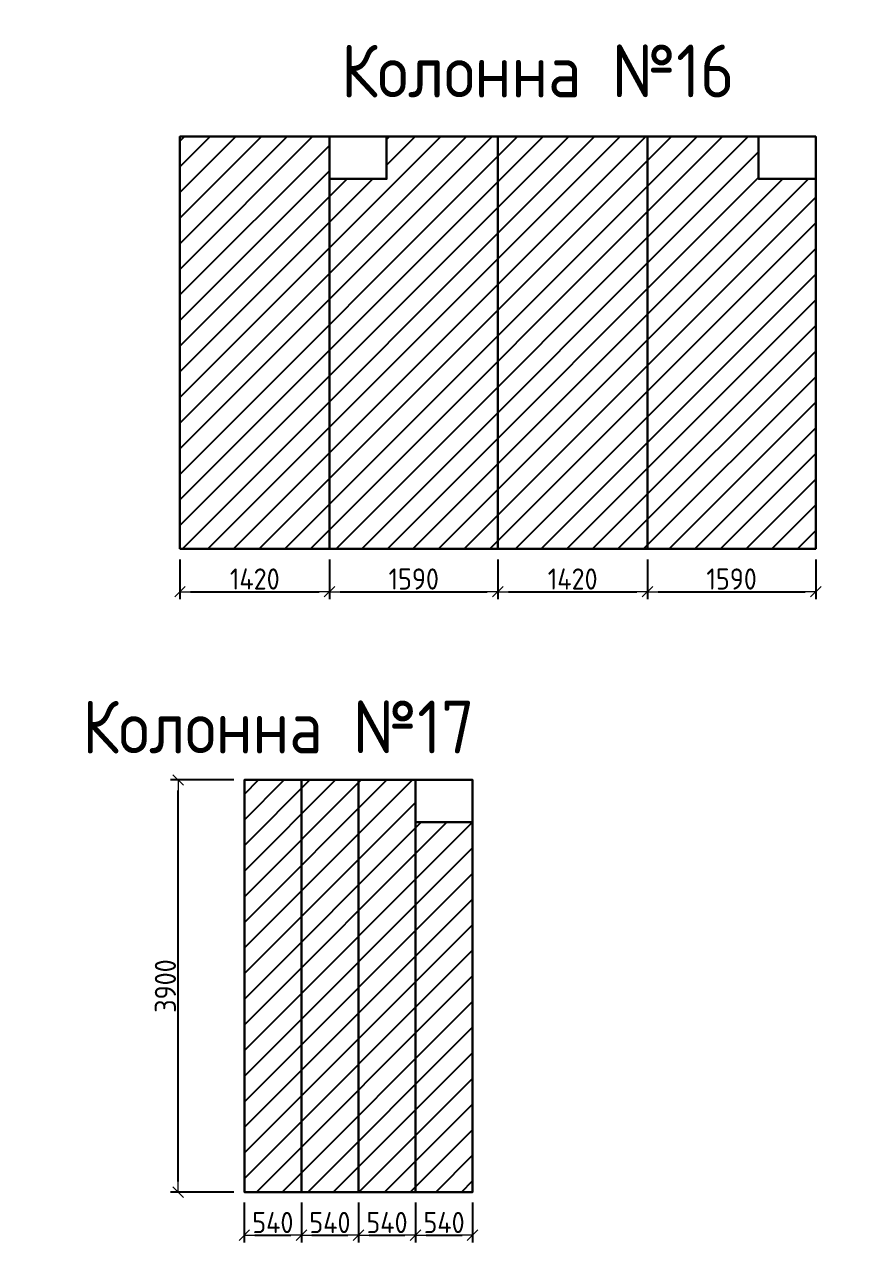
# Model space of a CAD drawing. Header units: millimetres. Extents: x 209 to 1046824, y -248937 to 510758.
# Drawn here: x 435707 to 443714, y 449063 to 460592 of the extents above; entities that cross this region are included whole.
import ezdxf

# ---------------------------------------------------------------- set-up
doc = ezdxf.new("R2010")
doc.units = ezdxf.units.MM
doc.layers.add('$AUDIT_BAD_LAYER1', color=7, linetype='Continuous')
for name, color, linetype, lineweight in [('Основные линии', 7, 'Continuous', 30), ('осново', 7, 'Continuous', 30), ('Размеры', 7, 'Continuous', 15)]:
    doc.layers.add(name, color=color, linetype=linetype, lineweight=lineweight)
doc.styles.add('СПДС', font='isocpeur.ttf', dxfattribs={"width": 0.9})
doc.dimstyles.new('Размера А3', dxfattribs={"dimtxt": 200, "dimasz": 100, "dimexe": 70, "dimexo": 100, "dimgap": 20, "dimtad": 1, "dimdec": 0, "dimrnd": 10, "dimzin": 0, "dimdsep": 46, "dimtxsty": 'СПДС', "dimblk": 'ARROWHEAD_6', "dimcen": 1, "dimclrd": 256, "dimclre": 256, "dimclrt": 256, "dimazin": 0, "dimtfac": 1, "dimtdec": 0, "dimtmove": 2, "dimatfit": 3, "dimfxl": 1, "dimtolj": 1, "dimtzin": 0, "dimarcsym": 0})

# ---------------------------------------------------------------- blocks, each defined once
blk = doc.blocks.new('ARROWHEAD_6')
at = {"color": 0, "linetype": 'Continuous'}
for p, q in [((0, 0), (-1, 0)), ((-0.5, -0.5), (0.5, 0.5))]:
    blk.add_line(p, q, dxfattribs=at)
blk = doc.blocks.new('*D1570')
at = {"layer": 'Defpoints', "color": 0, "lineweight": 30, "transparency": 16777216}
for p in [(437179, 455629), (438595, 455629), (438595, 455223)]:
    blk.add_point(p, dxfattribs=at)
at = {"layer": 'Размеры', "lineweight": -2, "transparency": 16777216}
for p, q in [((437179, 455529), (437179, 455153)), ((438595, 455529), (438595, 455153)), ((437279, 455223), (438495, 455223))]:
    blk.add_line(p, q, dxfattribs=at)
at = {"layer": 'Размеры', "lineweight": -2, "transparency": 16777216, "xscale": 100, "yscale": 100, "zscale": 100, "rotation": 180}
blk.add_blockref('ARROWHEAD_6', (437179, 455223), dxfattribs=at)
at = {"layer": 'Размеры', "lineweight": -2, "transparency": 16777216, "xscale": 100, "yscale": 100, "zscale": 100}
blk.add_blockref('ARROWHEAD_6', (438595, 455223), dxfattribs=at)
at = {"layer": 'Размеры', "transparency": 16777216, "insert": (437887, 455343), "char_height": 200, "attachment_point": 5, "style": 'СПДС'}
blk.add_mtext('\\A1;1420', dxfattribs=at)
blk = doc.blocks.new('*D1571')
at = {"layer": 'Defpoints', "color": 0, "lineweight": 30, "transparency": 16777216}
for p in [(438595, 455629), (440187, 455629), (440187, 455223)]:
    blk.add_point(p, dxfattribs=at)
at = {"layer": 'Размеры', "lineweight": -2, "transparency": 16777216}
for p, q in [((438595, 455529), (438595, 455153)), ((440187, 455529), (440187, 455153)), ((438695, 455223), (440087, 455223))]:
    blk.add_line(p, q, dxfattribs=at)
at = {"layer": 'Размеры', "lineweight": -2, "transparency": 16777216, "xscale": 100, "yscale": 100, "zscale": 100, "rotation": 180}
blk.add_blockref('ARROWHEAD_6', (438595, 455223), dxfattribs=at)
at = {"layer": 'Размеры', "lineweight": -2, "transparency": 16777216, "xscale": 100, "yscale": 100, "zscale": 100}
blk.add_blockref('ARROWHEAD_6', (440187, 455223), dxfattribs=at)
at = {"layer": 'Размеры', "transparency": 16777216, "insert": (439391, 455343), "char_height": 200, "attachment_point": 5, "style": 'СПДС'}
blk.add_mtext('\\A1;1590', dxfattribs=at)
blk = doc.blocks.new('*D1572')
at = {"layer": 'Defpoints', "color": 0, "lineweight": 30, "transparency": 16777216}
for p in [(440187, 455629), (441603, 455629), (441603, 455223)]:
    blk.add_point(p, dxfattribs=at)
at = {"layer": 'Размеры', "lineweight": -2, "transparency": 16777216}
for p, q in [((440187, 455529), (440187, 455153)), ((441603, 455529), (441603, 455153)), ((440287, 455223), (441503, 455223))]:
    blk.add_line(p, q, dxfattribs=at)
at = {"layer": 'Размеры', "lineweight": -2, "transparency": 16777216, "xscale": 100, "yscale": 100, "zscale": 100, "rotation": 180}
blk.add_blockref('ARROWHEAD_6', (440187, 455223), dxfattribs=at)
at = {"layer": 'Размеры', "lineweight": -2, "transparency": 16777216, "xscale": 100, "yscale": 100, "zscale": 100}
blk.add_blockref('ARROWHEAD_6', (441603, 455223), dxfattribs=at)
at = {"layer": 'Размеры', "transparency": 16777216, "insert": (440895, 455343), "char_height": 200, "attachment_point": 5, "style": 'СПДС'}
blk.add_mtext('\\A1;1420', dxfattribs=at)
blk = doc.blocks.new('*D1573')
at = {"layer": 'Defpoints', "color": 0, "lineweight": 30, "transparency": 16777216}
for p in [(441603, 455629), (443195, 455629), (443195, 455223)]:
    blk.add_point(p, dxfattribs=at)
at = {"layer": 'Размеры', "lineweight": -2, "transparency": 16777216}
for p, q in [((441603, 455529), (441603, 455153)), ((443195, 455529), (443195, 455153)), ((441703, 455223), (443095, 455223))]:
    blk.add_line(p, q, dxfattribs=at)
at = {"layer": 'Размеры', "lineweight": -2, "transparency": 16777216, "xscale": 100, "yscale": 100, "zscale": 100, "rotation": 180}
blk.add_blockref('ARROWHEAD_6', (441603, 455223), dxfattribs=at)
at = {"layer": 'Размеры', "lineweight": -2, "transparency": 16777216, "xscale": 100, "yscale": 100, "zscale": 100}
blk.add_blockref('ARROWHEAD_6', (443195, 455223), dxfattribs=at)
at = {"layer": 'Размеры', "transparency": 16777216, "insert": (442399, 455343), "char_height": 200, "attachment_point": 5, "style": 'СПДС'}
blk.add_mtext('\\A1;1590', dxfattribs=at)
blk = doc.blocks.new('*D1583')
at = {"layer": 'Defpoints', "color": 0, "lineweight": 30, "transparency": 16777216}
for p in [(437161, 453441), (437788, 453441), (437788, 449541)]:
    blk.add_point(p, dxfattribs=at)
at = {"layer": 'Размеры', "lineweight": -2, "transparency": 16777216}
for p, q in [((437688, 453441), (437091, 453441)), ((437161, 449641), (437161, 453341)), ((437688, 449541), (437091, 449541))]:
    blk.add_line(p, q, dxfattribs=at)
at = {"layer": 'Размеры', "lineweight": -2, "transparency": 16777216, "xscale": 100, "yscale": 100, "zscale": 100}
for p, rotation in [((437161, 453441), 90), ((437161, 449541), 270)]:
    blk.add_blockref('ARROWHEAD_6', p, dxfattribs=dict(at, rotation=rotation))
at = {"layer": 'Размеры', "transparency": 16777216, "insert": (437041, 451491), "char_height": 200, "attachment_point": 5, "rotation": 90, "style": 'СПДС'}
blk.add_mtext('\\A1;3900', dxfattribs=at)
blk = doc.blocks.new('*D1584')
at = {"layer": 'Defpoints', "color": 0, "lineweight": 30, "transparency": 16777216}
for p in [(437788, 449541), (438328, 449541), (438328, 449133)]:
    blk.add_point(p, dxfattribs=at)
at = {"layer": 'Размеры', "lineweight": -2, "transparency": 16777216}
for p, q in [((437788, 449441), (437788, 449063)), ((438328, 449441), (438328, 449063)), ((437888, 449133), (438228, 449133))]:
    blk.add_line(p, q, dxfattribs=at)
at = {"layer": 'Размеры', "lineweight": -2, "transparency": 16777216, "xscale": 100, "yscale": 100, "zscale": 100, "rotation": 180}
blk.add_blockref('ARROWHEAD_6', (437788, 449133), dxfattribs=at)
at = {"layer": 'Размеры', "lineweight": -2, "transparency": 16777216, "xscale": 100, "yscale": 100, "zscale": 100}
blk.add_blockref('ARROWHEAD_6', (438328, 449133), dxfattribs=at)
at = {"layer": 'Размеры', "transparency": 16777216, "insert": (438058, 449253), "char_height": 200, "attachment_point": 5, "style": 'СПДС'}
blk.add_mtext('\\A1;540', dxfattribs=at)
blk = doc.blocks.new('*D1580')
at = {"layer": 'Defpoints', "color": 0, "lineweight": 30, "transparency": 16777216}
for p in [(438868, 449541), (439408, 449541), (439408, 449133)]:
    blk.add_point(p, dxfattribs=at)
at = {"layer": 'Размеры', "lineweight": -2, "transparency": 16777216}
for p, q in [((438868, 449441), (438868, 449063)), ((439408, 449441), (439408, 449063)), ((438968, 449133), (439308, 449133))]:
    blk.add_line(p, q, dxfattribs=at)
at = {"layer": 'Размеры', "lineweight": -2, "transparency": 16777216, "xscale": 100, "yscale": 100, "zscale": 100, "rotation": 180}
blk.add_blockref('ARROWHEAD_6', (438868, 449133), dxfattribs=at)
at = {"layer": 'Размеры', "lineweight": -2, "transparency": 16777216, "xscale": 100, "yscale": 100, "zscale": 100}
blk.add_blockref('ARROWHEAD_6', (439408, 449133), dxfattribs=at)
at = {"layer": 'Размеры', "transparency": 16777216, "insert": (439138, 449253), "char_height": 200, "attachment_point": 5, "style": 'СПДС'}
blk.add_mtext('\\A1;540', dxfattribs=at)
blk = doc.blocks.new('*D1581')
at = {"layer": 'Defpoints', "color": 0, "lineweight": 30, "transparency": 16777216}
for p in [(438328, 449541), (438868, 449541), (438868, 449133)]:
    blk.add_point(p, dxfattribs=at)
at = {"layer": 'Размеры', "lineweight": -2, "transparency": 16777216}
for p, q in [((438328, 449441), (438328, 449063)), ((438868, 449441), (438868, 449063)), ((438428, 449133), (438768, 449133))]:
    blk.add_line(p, q, dxfattribs=at)
at = {"layer": 'Размеры', "lineweight": -2, "transparency": 16777216, "xscale": 100, "yscale": 100, "zscale": 100, "rotation": 180}
blk.add_blockref('ARROWHEAD_6', (438328, 449133), dxfattribs=at)
at = {"layer": 'Размеры', "lineweight": -2, "transparency": 16777216, "xscale": 100, "yscale": 100, "zscale": 100}
blk.add_blockref('ARROWHEAD_6', (438868, 449133), dxfattribs=at)
at = {"layer": 'Размеры', "transparency": 16777216, "insert": (438598, 449253), "char_height": 200, "attachment_point": 5, "style": 'СПДС'}
blk.add_mtext('\\A1;540', dxfattribs=at)
blk = doc.blocks.new('*D1582')
at = {"layer": 'Defpoints', "color": 0, "lineweight": 30, "transparency": 16777216}
for p in [(439408, 449541), (439948, 449541), (439948, 449133)]:
    blk.add_point(p, dxfattribs=at)
at = {"layer": 'Размеры', "lineweight": -2, "transparency": 16777216}
for p, q in [((439408, 449441), (439408, 449063)), ((439948, 449441), (439948, 449063)), ((439508, 449133), (439848, 449133))]:
    blk.add_line(p, q, dxfattribs=at)
at = {"layer": 'Размеры', "lineweight": -2, "transparency": 16777216, "xscale": 100, "yscale": 100, "zscale": 100, "rotation": 180}
blk.add_blockref('ARROWHEAD_6', (439408, 449133), dxfattribs=at)
at = {"layer": 'Размеры', "lineweight": -2, "transparency": 16777216, "xscale": 100, "yscale": 100, "zscale": 100}
blk.add_blockref('ARROWHEAD_6', (439948, 449133), dxfattribs=at)
at = {"layer": 'Размеры', "transparency": 16777216, "insert": (439678, 449253), "char_height": 200, "attachment_point": 5, "style": 'СПДС'}
blk.add_mtext('\\A1;540', dxfattribs=at)

msp = doc.modelspace()

# ---------------------------------------------------------------- hatches: boundary and pattern name
at = {"layer": '$AUDIT_BAD_LAYER1', "true_color": 0x139b48, "transparency": 33554559}
h = msp.add_hatch(dxfattribs=at)
h.set_pattern_fill('ANSI31', color=114, scale=54, style=0)
h.paths.add_polyline_path([(450222.9, 452905.3), (450222.9, 453305.3), (449494.9, 453305.3), (449494.9, 449405.3), (450222.9, 449405.3)])
h.paths.add_polyline_path([(450774.9, 452905.3), (450222.9, 452905.3), (450222.9, 449405.3), (450774.9, 449405.3)])
h.paths.add_polyline_path([(451502.9, 453305.3), (450774.9, 453305.3), (450774.9, 449405.3), (451502.9, 449405.3)])
h.paths.add_polyline_path([(452054.9, 452905.3), (451502.9, 452905.3), (451502.9, 449405.3), (452054.9, 449405.3)])
h.paths.add_polyline_path([(436763.8, 471275.2), (435706.7, 471275.2), (435706.7, 467375.2), (436763.8, 467375.2)])
h.paths.add_polyline_path([(439395.8, 471275.2), (438417.7, 471275.2), (438417.7, 470875.2), (438017.7, 470875.2), (438017.7, 471275.2), (436763.8, 471275.2), (436763.8, 467375.2), (439395.8, 467375.2)])
h.paths.add_polyline_path([(440452.9, 471275.2), (439395.8, 471275.2), (439395.8, 467375.2), (440452.9, 467375.2)])
h.paths.add_polyline_path([(443084.9, 471275.2), (440452.9, 471275.2), (440452.9, 467375.2), (443084.9, 467375.2)])
h.paths.add_polyline_path([(445947.5, 471267.8), (444717.5, 471267.8), (444717.5, 467367.8), (445947.5, 467367.8)])
h.paths.add_polyline_path([(449681.5, 471267.8), (449122.7, 471267.8), (449122.7, 470867.8), (448622.7, 470867.8), (448622.7, 471267.8), (446447.5, 471267.8), (446447.5, 470867.8), (445947.5, 470867.8), (445947.5, 467367.8), (449681.5, 467367.8)])
h.paths.add_polyline_path([(450911.5, 471267.8), (449681.5, 471267.8), (449681.5, 467367.8), (450911.5, 467367.8)])
h.paths.add_polyline_path([(454645.5, 471267.8), (450911.5, 471267.8), (450911.5, 467367.8), (454645.5, 467367.8)])
h.paths.add_polyline_path([(438478.5, 465157.8), (437750.5, 465157.8), (437750.5, 461257.8), (438478.5, 461257.8)])
h.paths.add_polyline_path([(439030.5, 464757.8), (438478.5, 464757.8), (438478.5, 461257.8), (439030.5, 461257.8)])
h.paths.add_polyline_path([(439758.5, 464757.8), (439758.5, 465157.8), (439030.5, 465157.8), (439030.5, 461257.8), (439758.5, 461257.8)])
h.paths.add_polyline_path([(440310.5, 464757.8), (439758.5, 464757.8), (439758.5, 461257.8), (440310.5, 461257.8)])
h.paths.add_polyline_path([(447545.8, 465266.1), (446441, 465266.1), (446441, 464770.3), (445644.7, 464770.3), (445644.7, 465266.1), (444665.8, 465266.1), (444665.8, 461366.1), (447545.8, 461366.1)])
h.paths.add_polyline_path([(450195.8, 465266.1), (449059.8, 465266.1), (449059.8, 464770.3), (448380.7, 464770.3), (448380.7, 465266.1), (447545.8, 465266.1), (447545.8, 461366.1), (450195.8, 461366.1)])
h.paths.add_polyline_path([(448569.9, 462425.8), (448569.9, 461725.8), (447869.9, 461725.8), (447869.9, 462425.8)], flags=16)
h.paths.add_polyline_path([(451239, 464770.3), (451239, 465266.1), (450195.8, 465266.1), (450195.8, 461366.1), (451239, 461366.1)])
h.paths.add_polyline_path([(452892.5, 464770.3), (451239, 464770.3), (451239, 461366.1), (452892.5, 461366.1)])
h.paths.add_polyline_path([(454729.3, 465266.1), (453392.5, 465266.1), (453392.5, 464770.3), (452892.5, 464770.3), (452892.5, 461366.1), (454729.3, 461366.1)])
h.paths.add_polyline_path([(455772.5, 465266.1), (454729.3, 465266.1), (454729.3, 461366.1), (455772.5, 461366.1)])
h.paths.add_polyline_path([(438594.6, 459529.1), (437178.6, 459529.1), (437178.6, 455629.1), (438594.6, 455629.1)])
h.paths.add_polyline_path([(440186.6, 459529.1), (439134.6, 459529.1), (439134.6, 459129.1), (438594.6, 459129.1), (438594.6, 455629.1), (440186.6, 455629.1)])
h.paths.add_polyline_path([(441602.6, 459529.1), (440186.6, 459529.1), (440186.6, 455629.1), (441602.6, 455629.1)])
h.paths.add_polyline_path([(443194.6, 459129.1), (442654.6, 459129.1), (442654.6, 459529.1), (441602.6, 459529.1), (441602.6, 455629.1), (443194.6, 455629.1)])
h.paths.add_polyline_path([(446210.4, 459457.1), (444560.4, 459457.1), (444560.4, 455557.1), (446210.4, 455557.1)])
h.paths.add_polyline_path([(448045.4, 458961.3), (446210.4, 458961.3), (446210.4, 455557.1), (448045.4, 455557.1)])
h.paths.add_polyline_path([(449695.4, 459457.1), (448045.4, 459457.1), (448045.4, 458961.3), (448045.4, 455557.1), (449695.4, 455557.1)])
h.paths.add_polyline_path([(451530.4, 459457.1), (450374.5, 459457.1), (450374.5, 458961.3), (449695.4, 458961.3), (449695.4, 455557.1), (451530.4, 455557.1)])
h.paths.add_polyline_path([(438328.2, 453041), (438328.2, 453441), (437788.2, 453441), (437788.2, 453041), (437788.2, 449541), (438328.2, 449541)])
h.paths.add_polyline_path([(438868.2, 453041), (438868.2, 453441), (438328.2, 453441), (438328.2, 453041), (438328.2, 449541), (438868.2, 449541)])
h.paths.add_polyline_path([(439408.2, 453041), (439408.2, 453441), (438868.2, 453441), (438868.2, 453041), (438868.2, 449541), (439408.2, 449541)])
h.paths.add_polyline_path([(439948.2, 453041), (439408.2, 453041), (439408.2, 449541), (439948.2, 449541)])
h.paths.add_polyline_path([(445136.7, 452949.8), (445136.7, 453349.8), (444408.7, 453349.8), (444408.7, 449449.8), (445136.7, 449449.8)])
h.paths.add_polyline_path([(445688.7, 452949.8), (445136.7, 452949.8), (445136.7, 449449.8), (445688.7, 449449.8)])
h.paths.add_polyline_path([(446416.7, 452949.8), (446416.7, 453349.8), (445688.7, 453349.8), (445688.7, 449449.8), (446416.7, 449449.8)])
h.paths.add_polyline_path([(446968.7, 452949.8), (446416.7, 452949.8), (446416.7, 449449.8), (446968.7, 449449.8)])

# ---------------------------------------------------------------- linework, layer by layer
at = {"layer": 'Основные линии'}
for points in [[(437178.6, 455629.1), (438594.6, 455629.1), (438594.6, 459529.1), (437178.6, 459529.1)], [(438594.6, 455629.1), (438594.6, 459529.1), (440186.6, 459529.1), (440186.6, 455629.1)], [(438594.6, 459529.1), (439134.6, 459529.1), (439134.6, 459129.1), (438594.6, 459129.1)], [(440186.6, 455629.1), (441602.6, 455629.1), (441602.6, 459529.1), (440186.6, 459529.1)], [(441602.6, 455629.1), (441602.6, 459529.1), (443194.6, 459529.1), (443194.6, 455629.1)], [(442654.6, 459529.1), (443194.6, 459529.1), (443194.6, 459129.1), (442654.6, 459129.1)], [(439408.2, 453441), (439948.2, 453441), (439948.2, 453041), (439408.2, 453041)], [(439408.2, 453041), (439948.2, 453041), (439948.2, 449541), (439408.2, 449541)]]:
    msp.add_lwpolyline(points, close=True, dxfattribs=at)
for points in [[(437788.2, 453041), (437788.2, 453441), (438328.2, 453441), (438328.2, 453041)], [(438328.2, 453041), (438328.2, 453441), (438868.2, 453441), (438868.2, 453041)], [(438868.2, 453041), (438868.2, 453441), (439408.2, 453441), (439408.2, 453041)], [(438328.2, 453041), (438328.2, 449541), (437788.2, 449541), (437788.2, 453041)], [(438868.2, 453041), (438868.2, 449541), (438328.2, 449541), (438328.2, 453041)], [(439408.2, 453041), (439408.2, 449541), (438868.2, 449541), (438868.2, 453041)]]:
    msp.add_lwpolyline(points, dxfattribs=at)

# ---------------------------------------------------------------- texts
at = {"layer": 'осново', "char_height": 500, "attachment_point": 1, "style": 'СПДС'}
for s, insert in [('Колонна №16', (438704.1, 460400.5)), ('Колонна №17', (436254.6, 454192.5))]:
    msp.add_mtext_dynamic_manual_height_columns(s, width=3780.915, gutter_width=1678.4, heights=[0], dxfattribs=dict(at, insert=insert))

# ---------------------------------------------------------------- dimensions: what is measured, and where the dimension line sits
at = {"layer": 'Размеры'}
for base, p1, p2, picture, middle in [((438594.6, 455222.6), (437178.6, 455629.1), (438594.6, 455629.1), '*D1570', (437886.6, 455342.6)), ((440186.6, 455222.6), (438594.6, 455629.1), (440186.6, 455629.1), '*D1571', (439390.6, 455342.6)), ((441602.6, 455222.6), (440186.6, 455629.1), (441602.6, 455629.1), '*D1572', (440894.6, 455342.6)), ((443194.6, 455222.6), (441602.6, 455629.1), (443194.6, 455629.1), '*D1573', (442398.6, 455342.6)), ((438328.2, 449132.8), (437788.2, 449541), (438328.2, 449541), '*D1584', (438058.2, 449252.8)), ((438868.2, 449132.8), (438328.2, 449541), (438868.2, 449541), '*D1581', (438598.2, 449252.8)), ((439408.2, 449132.8), (438868.2, 449541), (439408.2, 449541), '*D1580', (439138.2, 449252.8)), ((439948.2, 449132.8), (439408.2, 449541), (439948.2, 449541), '*D1582', (439678.2, 449252.8))]:
    dim = msp.add_linear_dim(base=base, p1=p1, p2=p2, dimstyle='Размера А3', dxfattribs=at)
    dim.commit()
    dim.dimension.update_dxf_attribs({"geometry": picture, "text_midpoint": middle})
dim = msp.add_linear_dim(base=(437161.1, 453441), p1=(437788.2, 449541), p2=(437788.2, 453441), angle=90, dimstyle='Размера А3', dxfattribs=at)
dim.commit()
dim.dimension.update_dxf_attribs({"geometry": '*D1583', "text_midpoint": (437041.1, 451491)})

doc.saveas('drawing.dxf')
